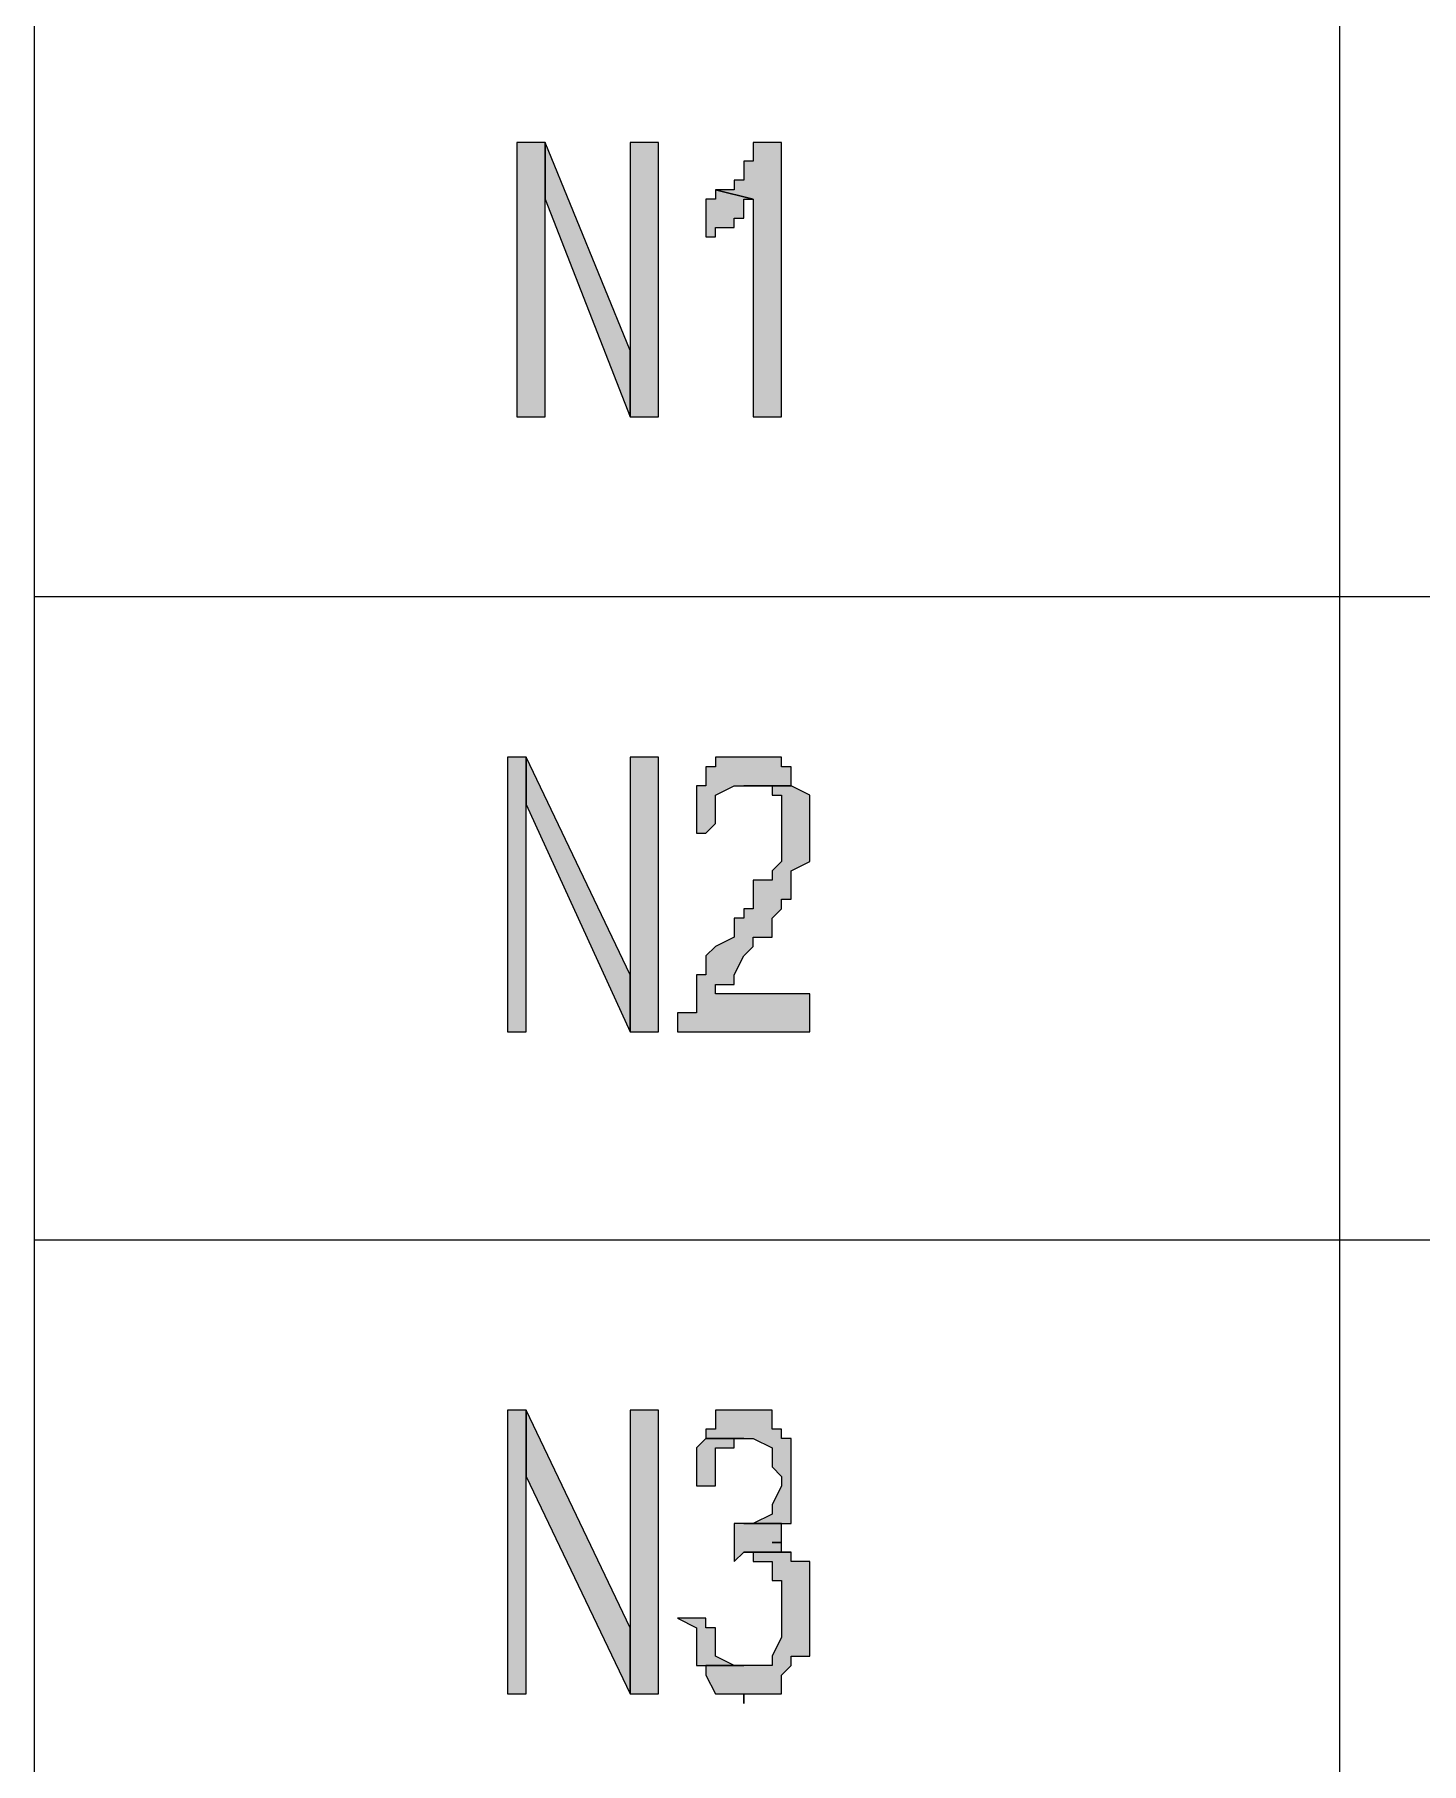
# Model space of a CAD drawing. Header units: millimetres. Extents: x 20 to 821, y 1 to 1134.
# Drawn here: x 557.64 to 584.04, y 766.88 to 799.77 of the extents above; entities that cross this region are included whole.
import ezdxf

# ---------------------------------------------------------------- set-up
doc = ezdxf.new("R2010")
doc.units = ezdxf.units.MM
doc.layers.add('1', color=7, linetype='Continuous')

msp = doc.modelspace()

# ---------------------------------------------------------------- hatches: boundary and pattern name
h = msp.add_hatch(color=0)
h.dxf.hatch_style = 2
h.paths.add_polyline_path([(567.36, 797.721732), (566.82, 797.721732), (566.82, 792.501732), (567.36, 792.501732), (567.36, 796.641732)])
h = msp.add_hatch(color=0)
h.dxf.hatch_style = 2
h.paths.add_polyline_path([(567.36, 797.721732), (567.36, 796.641732), (568.98, 792.501732), (568.98, 793.761732)])
h = msp.add_hatch(color=0)
h.dxf.hatch_style = 2
h.paths.add_polyline_path([(569.52, 797.721732), (568.98, 797.721732), (568.98, 793.761732), (568.98, 792.501732), (569.52, 792.501732)])
h = msp.add_hatch(color=0)
h.dxf.hatch_style = 2
h.paths.add_polyline_path([(571.86, 797.721732), (571.32, 797.721732), (571.32, 797.541732), (571.32, 797.361732), (571.14, 797.361732), (571.14, 797.001732), (570.96, 797.001732), (570.96, 796.821732), (570.6, 796.821732), (571.32, 796.641732), (571.32, 792.501732), (571.86, 792.501732)])
h = msp.add_hatch(color=0)
h.dxf.hatch_style = 2
h.paths.add_polyline_path([(570.6, 796.821732), (570.6, 796.641732), (570.42, 796.641732), (570.42, 795.921732), (570.6, 795.921732), (570.6, 796.101732), (570.96, 796.101732), (570.96, 796.281732), (571.14, 796.281732), (571.14, 796.641732), (571.32, 796.641732)])
h = msp.add_hatch(color=0)
h.dxf.hatch_style = 2
h.paths.add_polyline_path([(567, 786.021732), (566.64, 786.021732), (566.64, 780.801732), (567, 780.801732), (567, 785.121732)])
h = msp.add_hatch(color=0)
h.dxf.hatch_style = 2
h.paths.add_polyline_path([(567, 786.021732), (567, 785.121732), (568.98, 780.801732), (568.98, 781.881732)])
h = msp.add_hatch(color=0)
h.dxf.hatch_style = 2
h.paths.add_polyline_path([(569.52, 786.021732), (568.98, 786.021732), (568.98, 781.881732), (568.98, 780.801732), (569.52, 780.801732)])
h = msp.add_hatch(color=0)
h.dxf.hatch_style = 2
h.paths.add_polyline_path([(571.14, 786.021732), (570.6, 786.021732), (570.6, 785.841732), (570.42, 785.841732), (570.42, 785.481732), (570.24, 785.481732), (570.24, 785.301732), (570.24, 784.581732), (570.42, 784.581732), (570.6, 784.761732), (570.6, 785.301732), (570.96, 785.481732), (572.04, 785.481732), (572.04, 785.841732), (571.86, 785.841732), (571.86, 786.021732)])
h = msp.add_hatch(color=0)
h.dxf.hatch_style = 2
h.paths.add_polyline_path([(572.04, 785.481732), (571.14, 785.481732), (571.32, 785.481732), (571.68, 785.481732), (571.68, 785.301732), (571.86, 785.301732), (571.86, 785.121732), (571.86, 784.041732), (571.68, 783.861732), (571.68, 783.681732), (571.32, 783.681732), (571.32, 783.141732), (571.14, 783.141732), (571.14, 782.961732), (570.96, 782.961732), (570.96, 782.601732), (570.6, 782.421732), (570.42, 782.241732), (570.42, 781.881732), (570.24, 781.881732), (570.24, 781.161732), (569.88, 781.161732), (569.88, 780.801732), (572.4, 780.801732), (572.4, 781.521732), (570.6, 781.521732), (570.6, 781.701732), (570.96, 781.701732), (570.96, 781.881732), (571.14, 782.241732), (571.32, 782.421732), (571.32, 782.601732), (571.68, 782.601732), (571.68, 782.961732), (571.86, 783.141732), (571.86, 783.321732), (572.04, 783.321732), (572.04, 783.861732), (572.4, 784.041732), (572.4, 785.301732)])
h = msp.add_hatch(color=0)
h.dxf.hatch_style = 2
h.paths.add_polyline_path([(567, 773.601732), (566.64, 773.601732), (566.64, 768.201732), (567, 768.201732), (567, 772.341732)])
h = msp.add_hatch(color=0)
h.dxf.hatch_style = 2
h.paths.add_polyline_path([(567, 773.601732), (567, 772.341732), (568.98, 768.201732), (568.98, 769.461732)])
h = msp.add_hatch(color=0)
h.dxf.hatch_style = 2
h.paths.add_polyline_path([(569.52, 773.601732), (568.98, 773.601732), (568.98, 769.461732), (568.98, 768.201732), (569.52, 768.201732)])
h = msp.add_hatch(color=0)
h.dxf.hatch_style = 2
h.paths.add_polyline_path([(571.14, 773.601732), (570.6, 773.601732), (570.6, 773.241732), (570.42, 773.241732), (570.42, 773.061732), (571.32, 773.061732), (571.68, 772.881732), (571.68, 772.521732), (571.86, 772.341732), (571.86, 772.161732), (571.68, 771.801732), (571.68, 771.621732), (571.32, 771.441732), (571.14, 771.441732), (571.86, 771.441732), (572.04, 771.441732), (572.04, 771.621732), (572.04, 773.061732), (571.86, 773.061732), (571.86, 773.241732), (571.68, 773.241732), (571.68, 773.601732), (571.32, 773.601732)])
h = msp.add_hatch(color=0)
h.dxf.hatch_style = 2
h.paths.add_polyline_path([(570.42, 773.061732), (570.24, 772.881732), (570.24, 772.161732), (570.42, 772.161732), (570.6, 772.161732), (570.6, 772.341732), (570.6, 772.881732), (570.96, 772.881732), (570.96, 773.061732), (571.14, 773.061732)])
h = msp.add_hatch(color=0)
h.dxf.hatch_style = 2
h.paths.add_polyline_path([(570.96, 771.441732), (570.96, 770.721732), (571.14, 770.901732), (572.04, 770.901732), (571.86, 770.901732), (571.86, 771.081732), (571.68, 771.081732), (571.86, 771.081732), (571.86, 771.441732)])
h = msp.add_hatch(color=0)
h.dxf.hatch_style = 2
h.paths.add_polyline_path([(572.04, 770.901732), (571.14, 770.901732), (571.32, 770.901732), (571.32, 770.721732), (571.68, 770.721732), (571.68, 770.361732), (571.86, 770.361732), (571.86, 769.281732), (571.68, 768.921732), (571.68, 768.741732), (571.32, 768.741732), (570.42, 768.741732), (570.42, 768.561732), (570.6, 768.201732), (571.14, 768.201732), (571.14, 768.021732), (571.14, 768.201732), (571.32, 768.201732), (571.86, 768.201732), (571.86, 768.561732), (572.04, 768.741732), (572.04, 768.921732), (572.4, 768.921732), (572.4, 770.721732), (572.04, 770.721732)])
h = msp.add_hatch(color=0)
h.dxf.hatch_style = 2
h.paths.add_polyline_path([(570.42, 769.641732), (569.88, 769.641732), (570.24, 769.461732), (570.24, 768.741732), (570.42, 768.741732), (571.14, 768.741732), (570.96, 768.741732), (570.6, 768.921732), (570.6, 769.461732), (570.42, 769.461732)])

# ---------------------------------------------------------------- linework, layer by layer
at = {"layer": '1', "color": 0, "lineweight": 25}
for points in [[(557.64, 0.501732), (557.64, 1133.601732)], [(582.48, 813.381732), (582.48, 715.821732)], [(557.64, 789.081732), (821.16, 789.081732)], [(557.64, 776.841732), (821.16, 776.841732)]]:
    msp.add_lwpolyline(points, dxfattribs=at)
at = {"layer": '1', "color": 0, "lineweight": 5}
for points in [[(567.36, 797.721732), (566.82, 797.721732), (566.82, 792.501732), (567.36, 792.501732), (567.36, 796.641732), (567.36, 797.721732)], [(567.36, 797.721732), (567.36, 796.641732), (568.98, 792.501732), (568.98, 793.761732), (567.36, 797.721732)], [(569.52, 797.721732), (568.98, 797.721732), (568.98, 793.761732), (568.98, 792.501732), (569.52, 792.501732), (569.52, 797.721732)], [(571.86, 797.721732), (571.32, 797.721732), (571.32, 797.541732), (571.32, 797.361732), (571.14, 797.361732), (571.14, 797.001732), (570.96, 797.001732), (570.96, 796.821732), (570.6, 796.821732), (571.32, 796.641732), (571.32, 792.501732), (571.86, 792.501732), (571.86, 797.721732)], [(570.6, 796.821732), (570.6, 796.641732), (570.42, 796.641732), (570.42, 795.921732), (570.6, 795.921732), (570.6, 796.101732), (570.96, 796.101732), (570.96, 796.281732), (571.14, 796.281732), (571.14, 796.641732), (571.32, 796.641732), (570.6, 796.821732)], [(567, 786.021732), (566.64, 786.021732), (566.64, 780.801732), (567, 780.801732), (567, 785.121732), (567, 786.021732)], [(567, 786.021732), (567, 785.121732), (568.98, 780.801732), (568.98, 781.881732), (567, 786.021732)], [(569.52, 786.021732), (568.98, 786.021732), (568.98, 781.881732), (568.98, 780.801732), (569.52, 780.801732), (569.52, 786.021732)], [(571.14, 786.021732), (570.6, 786.021732), (570.6, 785.841732), (570.42, 785.841732), (570.42, 785.481732), (570.24, 785.481732), (570.24, 785.301732), (570.24, 784.581732), (570.42, 784.581732), (570.6, 784.761732), (570.6, 785.301732), (570.96, 785.481732), (570.96, 785.481732), (572.04, 785.481732), (572.04, 785.841732), (571.86, 785.841732), (571.86, 786.021732), (571.14, 786.021732)], [(572.04, 785.481732), (571.14, 785.481732), (571.32, 785.481732), (571.68, 785.481732), (571.68, 785.301732), (571.86, 785.301732), (571.86, 785.121732), (571.86, 784.041732), (571.68, 783.861732), (571.68, 783.681732), (571.32, 783.681732), (571.32, 783.141732), (571.14, 783.141732), (571.14, 782.961732), (570.96, 782.961732), (570.96, 782.601732), (570.6, 782.421732), (570.42, 782.241732), (570.42, 781.881732), (570.24, 781.881732), (570.24, 781.161732), (569.88, 781.161732), (569.88, 780.801732), (572.4, 780.801732), (572.4, 781.521732), (570.6, 781.521732), (570.6, 781.701732), (570.96, 781.701732), (570.96, 781.881732), (571.14, 782.241732), (571.32, 782.421732), (571.32, 782.601732), (571.68, 782.601732), (571.68, 782.961732), (571.86, 783.141732), (571.86, 783.321732), (572.04, 783.321732), (572.04, 783.861732), (572.4, 784.041732), (572.4, 785.301732), (572.04, 785.481732)], [(567, 773.601732), (566.64, 773.601732), (566.64, 768.201732), (567, 768.201732), (567, 772.341732), (567, 773.601732)], [(567, 773.601732), (567, 772.341732), (568.98, 768.201732), (568.98, 769.461732), (567, 773.601732)], [(569.52, 773.601732), (568.98, 773.601732), (568.98, 769.461732), (568.98, 768.201732), (569.52, 768.201732), (569.52, 773.601732)], [(571.14, 773.601732), (570.6, 773.601732), (570.6, 773.241732), (570.42, 773.241732), (570.42, 773.061732), (571.32, 773.061732), (571.68, 772.881732), (571.68, 772.521732), (571.86, 772.341732), (571.86, 772.161732), (571.68, 771.801732), (571.68, 771.621732), (571.68, 771.621732), (571.32, 771.441732), (571.14, 771.441732), (571.86, 771.441732), (572.04, 771.441732), (572.04, 771.621732), (572.04, 773.061732), (571.86, 773.061732), (571.86, 773.241732), (571.68, 773.241732), (571.68, 773.601732), (571.32, 773.601732), (571.14, 773.601732)], [(570.42, 773.061732), (570.24, 772.881732), (570.24, 772.161732), (570.42, 772.161732), (570.6, 772.161732), (570.6, 772.341732), (570.6, 772.881732), (570.96, 772.881732), (570.96, 773.061732), (571.14, 773.061732), (570.42, 773.061732)], [(570.96, 771.441732), (570.96, 770.721732), (571.14, 770.901732), (572.04, 770.901732), (571.86, 770.901732), (571.86, 771.081732), (571.68, 771.081732), (571.86, 771.081732), (571.86, 771.441732), (570.96, 771.441732)], [(572.04, 770.901732), (571.14, 770.901732), (571.32, 770.901732), (571.32, 770.721732), (571.68, 770.721732), (571.68, 770.361732), (571.86, 770.361732), (571.86, 769.281732), (571.68, 768.921732), (571.68, 768.741732), (571.32, 768.741732), (570.42, 768.741732), (570.42, 768.561732), (570.6, 768.201732), (571.14, 768.201732), (571.14, 768.021732), (571.14, 768.201732), (571.32, 768.201732), (571.86, 768.201732), (571.86, 768.561732), (572.04, 768.741732), (572.04, 768.921732), (572.4, 768.921732), (572.4, 770.721732), (572.04, 770.721732), (572.04, 770.901732)], [(570.42, 769.641732), (569.88, 769.641732), (570.24, 769.461732), (570.24, 768.741732), (570.42, 768.741732), (571.14, 768.741732), (570.96, 768.741732), (570.6, 768.921732), (570.6, 769.461732), (570.42, 769.461732), (570.42, 769.641732)]]:
    msp.add_lwpolyline(points, dxfattribs=at)

doc.saveas('drawing.dxf')
